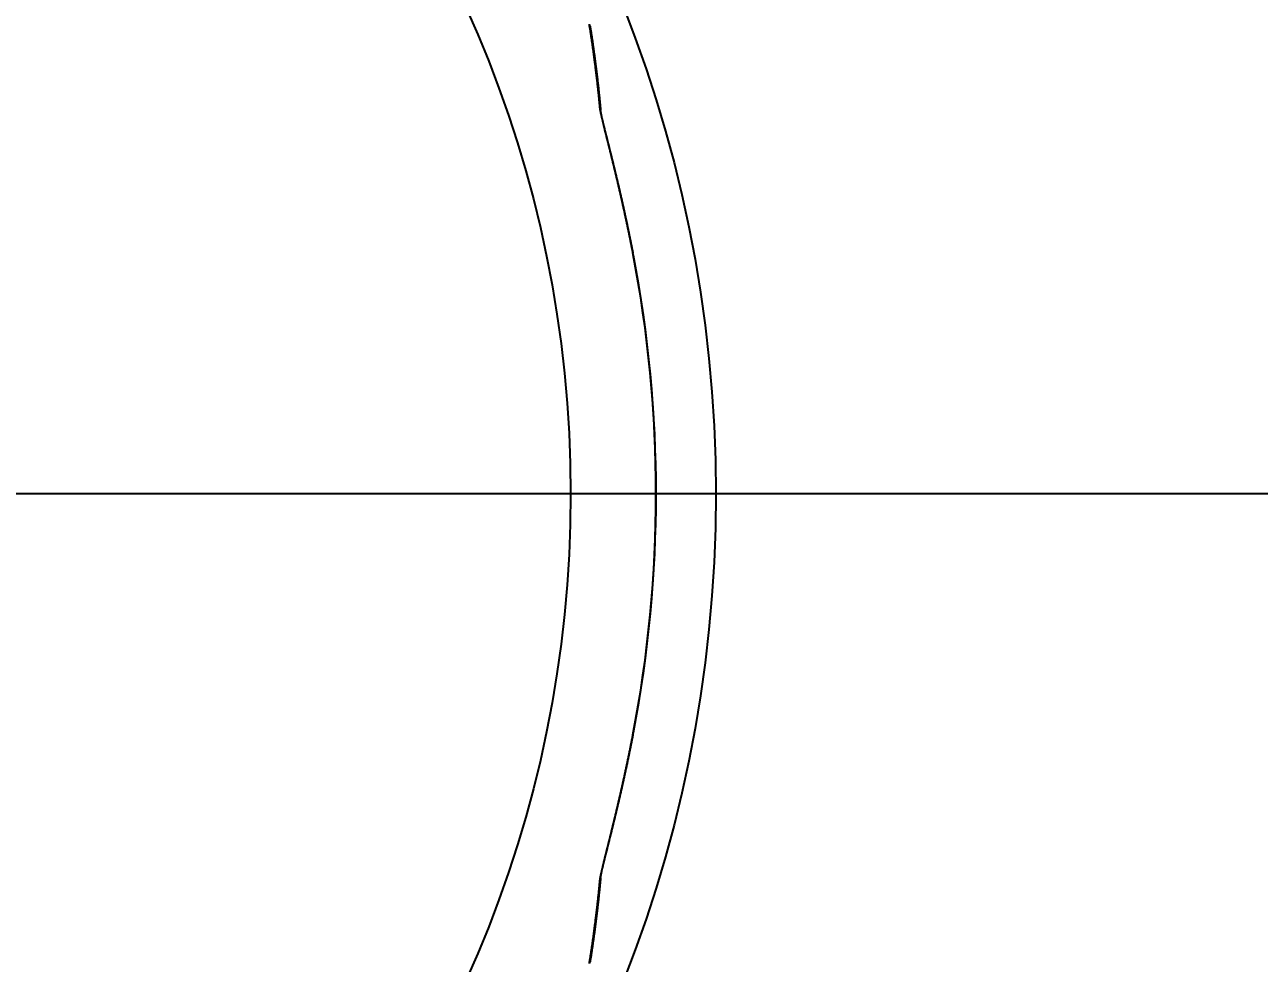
# Model space of a CAD drawing. Header units: millimetres. Extents: x 0 to 3800, y -67 to 2530.
# Drawn here: x 2356.64 to 2399.66, y 1568.65 to 1601.36 of the extents above; entities that cross this region are included whole.
import ezdxf
from ezdxf.lldxf.tags import DXFTag

# ---------------------------------------------------------------- set-up
doc = ezdxf.new("R2010")
doc.units = ezdxf.units.MM
for name, color, linetype in [('내부선 및 부속', 4, 'Continuous'), ('중심선', 1, 'DASHED'), ('치수선', 7, 'Continuous')]:
    doc.layers.add(name, color=color, linetype=linetype)
doc.styles.add('____', font='')
doc.styles.get('____').set_extended_font_data('굴림')
tags = doc.linetypes.add('DASHDOT', pattern=[70, 31, -13, 13, -13]).pattern_tags.tags
tags[10:11] = [DXFTag(74, 4), DXFTag(75, 0), DXFTag(340, '0'), DXFTag(46, 0.0), DXFTag(50, 0.0), DXFTag(44, 0.0), DXFTag(45, 0.0)]
tags[8:9] = [DXFTag(74, 4), DXFTag(75, 0), DXFTag(340, '0'), DXFTag(46, 0.0), DXFTag(50, 0.0), DXFTag(44, 0.0), DXFTag(45, 0.0)]
tags[6:7] = [DXFTag(74, 4), DXFTag(75, 0), DXFTag(340, '0'), DXFTag(46, 0.0), DXFTag(50, 0.0), DXFTag(44, 0.0), DXFTag(45, 0.0)]
tags[4:5] = [DXFTag(74, 4), DXFTag(75, 0), DXFTag(340, '0'), DXFTag(46, 0.0), DXFTag(50, 0.0), DXFTag(44, 0.0), DXFTag(45, 0.0)]
tags = doc.linetypes.add('DASHED', pattern=[25.72, 12.86, -12.86]).pattern_tags.tags
tags[6:7] = [DXFTag(74, 4), DXFTag(75, 0), DXFTag(340, '0'), DXFTag(46, 0.0), DXFTag(50, 0.0), DXFTag(44, 0.0), DXFTag(45, 0.0)]
tags[4:5] = [DXFTag(74, 4), DXFTag(75, 0), DXFTag(340, '0'), DXFTag(46, 0.0), DXFTag(50, 0.0), DXFTag(44, 0.0), DXFTag(45, 0.0)]
doc.dimstyles.new('MSADIM', dxfattribs={"dimtxt": 33, "dimasz": 17, "dimexe": 10, "dimexo": 7.5, "dimgap": 10, "dimtad": 0, "dimtih": 1, "dimtoh": 1, "dimdec": 0, "dimzin": 1, "dimdsep": 46, "dimtxsty": '____', "dimcen": 11.25, "dimadec": 0, "dimazin": 0, "dimtfac": 1, "dimtdec": 0, "dimtix": 1, "dimtmove": 0, "dimatfit": 3, "dimfxl": 1, "dimtolj": 1, "dimtzin": 1, "dimarcsym": 0})

# ---------------------------------------------------------------- blocks, each defined once
blk = doc.blocks.new('*D35')
at = {"layer": '치수선', "color": 0, "linetype": 'Continuous', "lineweight": -2, "transparency": 16777216}
for p, q in [((2924.524, 1577.512), (2924.524, 1252.002)), ((2244.524, 1269.502), (2244.524, 1272.002)), ((2261.524, 1262.002), (2547.243, 1262.002)), ((2907.524, 1262.002), (2621.804, 1262.002))]:
    blk.add_line(p, q, dxfattribs=at)
at = {"layer": '치수선', "color": 0, "linetype": 'Continuous', "transparency": 16777216}
for points in [[(2261.524, 1264.835), (2261.524, 1259.168), (2244.524, 1262.002)], [(2907.524, 1264.835), (2907.524, 1259.168), (2924.524, 1262.002)]]:
    blk.add_solid(points, dxfattribs=at)
at = {"layer": '치수선', "color": 0, "linetype": 'Continuous', "transparency": 16777216, "insert": (2584.524, 1262.002), "char_height": 25, "attachment_point": 5, "style": '____'}
blk.add_mtext('\\A1;680', dxfattribs=at)
blk = doc.blocks.new('*D28')
at = {"layer": '치수선', "color": 0, "linetype": 'Continuous', "lineweight": -2, "transparency": 16777216}
for p, q in [((2279.524, 1624.006), (2279.524, 1847.442)), ((2924.524, 1592.512), (2924.524, 1847.442)), ((2296.524, 1837.442), (2564.727, 1837.442)), ((2907.524, 1837.442), (2639.32, 1837.442))]:
    blk.add_line(p, q, dxfattribs=at)
at = {"layer": '치수선', "color": 0, "linetype": 'Continuous', "transparency": 16777216}
for points in [[(2296.524, 1840.275), (2296.524, 1834.609), (2279.524, 1837.442)], [(2907.524, 1840.275), (2907.524, 1834.609), (2924.524, 1837.442)]]:
    blk.add_solid(points, dxfattribs=at)
at = {"layer": '치수선', "color": 0, "linetype": 'Continuous', "transparency": 16777216, "insert": (2602.024, 1837.442), "char_height": 25, "attachment_point": 5, "style": '____'}
blk.add_mtext('\\A1;645', dxfattribs=at)

msp = doc.modelspace()

# ---------------------------------------------------------------- linework, layer by layer
at = {"layer": '내부선 및 부속', "linetype": 'Continuous'}
for p, q in [((2376.308, 1601.312), (2376.338, 1601.313)), ((2376.672, 1598.401), (2376.704, 1598.401)), ((2377.849, 1593.323), (2377.832, 1593.413)), ((2377.832, 1576.611), (2377.849, 1576.7)), ((2376.672, 1571.622), (2376.704, 1571.622)), ((2376.338, 1568.71), (2376.308, 1568.712))]:
    msp.add_line(p, q, dxfattribs=at)
at = {"layer": '내부선 및 부속', "linetype": 'Continuous', "flags": 128}
for points in [[(2376.303, 1601.382), (2376.308, 1601.351), (2376.313, 1601.321), (2376.318, 1601.29), (2376.323, 1601.259), (2376.328, 1601.229), (2376.333, 1601.198), (2376.337, 1601.168), (2376.342, 1601.137), (2376.347, 1601.106), (2376.352, 1601.076), (2376.356, 1601.045), (2376.361, 1601.015), (2376.366, 1600.984), (2376.37, 1600.953), (2376.375, 1600.923), (2376.38, 1600.892), (2376.384, 1600.862), (2376.389, 1600.831), (2376.393, 1600.8), (2376.398, 1600.77), (2376.402, 1600.739), (2376.407, 1600.709), (2376.411, 1600.678), (2376.416, 1600.648), (2376.42, 1600.617), (2376.424, 1600.586), (2376.429, 1600.556), (2376.433, 1600.525), (2376.437, 1600.495), (2376.442, 1600.464), (2376.446, 1600.434), (2376.45, 1600.403), (2376.454, 1600.373), (2376.458, 1600.342), (2376.463, 1600.312), (2376.467, 1600.281), (2376.471, 1600.251), (2376.475, 1600.22), (2376.479, 1600.19), (2376.483, 1600.159), (2376.487, 1600.129), (2376.491, 1600.098), (2376.495, 1600.068), (2376.499, 1600.037), (2376.503, 1600.007), (2376.507, 1599.976), (2376.511, 1599.946), (2376.515, 1599.916), (2376.519, 1599.885), (2376.522, 1599.855), (2376.526, 1599.824), (2376.53, 1599.794), (2376.534, 1599.763), (2376.538, 1599.733), (2376.541, 1599.703), (2376.545, 1599.672), (2376.549, 1599.642), (2376.552, 1599.611), (2376.556, 1599.581), (2376.56, 1599.55), (2376.563, 1599.52), (2376.567, 1599.49), (2376.57, 1599.459), (2376.574, 1599.429), (2376.577, 1599.399), (2376.581, 1599.368), (2376.584, 1599.338), (2376.588, 1599.307), (2376.591, 1599.277), (2376.595, 1599.247), (2376.598, 1599.216), (2376.601, 1599.186), (2376.605, 1599.156), (2376.608, 1599.125), (2376.611, 1599.095), (2376.615, 1599.065), (2376.618, 1599.034), (2376.621, 1599.004), (2376.624, 1598.974), (2376.627, 1598.944), (2376.631, 1598.913), (2376.634, 1598.883), (2376.637, 1598.853), (2376.64, 1598.822), (2376.643, 1598.792), (2376.646, 1598.762), (2376.649, 1598.732), (2376.652, 1598.701), (2376.655, 1598.671), (2376.658, 1598.641), (2376.661, 1598.611), (2376.664, 1598.58), (2376.667, 1598.55), (2376.67, 1598.52), (2376.673, 1598.49)], [(2376.338, 1601.313), (2376.343, 1601.283), (2376.348, 1601.252), (2376.353, 1601.221), (2376.358, 1601.19), (2376.363, 1601.159), (2376.367, 1601.128), (2376.372, 1601.097), (2376.377, 1601.067), (2376.382, 1601.036), (2376.386, 1601.005), (2376.391, 1600.974), (2376.396, 1600.943), (2376.4, 1600.913), (2376.405, 1600.882), (2376.41, 1600.851), (2376.414, 1600.82), (2376.419, 1600.789), (2376.423, 1600.759), (2376.428, 1600.728), (2376.432, 1600.697), (2376.437, 1600.666), (2376.441, 1600.635), (2376.445, 1600.605), (2376.45, 1600.574), (2376.454, 1600.543), (2376.459, 1600.512), (2376.463, 1600.482), (2376.467, 1600.451), (2376.471, 1600.42), (2376.476, 1600.389), (2376.48, 1600.359), (2376.484, 1600.328), (2376.488, 1600.297), (2376.492, 1600.266), (2376.497, 1600.236), (2376.501, 1600.205), (2376.505, 1600.174), (2376.509, 1600.144), (2376.513, 1600.113), (2376.517, 1600.082), (2376.521, 1600.051), (2376.525, 1600.021), (2376.529, 1599.99), (2376.533, 1599.959), (2376.537, 1599.929), (2376.541, 1599.898), (2376.544, 1599.867), (2376.548, 1599.837), (2376.552, 1599.806), (2376.556, 1599.775), (2376.56, 1599.745), (2376.564, 1599.714), (2376.567, 1599.683), (2376.571, 1599.653), (2376.575, 1599.622), (2376.578, 1599.592), (2376.582, 1599.561), (2376.586, 1599.53), (2376.589, 1599.5), (2376.593, 1599.469), (2376.596, 1599.439), (2376.6, 1599.408), (2376.603, 1599.377), (2376.607, 1599.347), (2376.61, 1599.316), (2376.614, 1599.286), (2376.617, 1599.255), (2376.621, 1599.224), (2376.624, 1599.194), (2376.627, 1599.163), (2376.631, 1599.133), (2376.634, 1599.102), (2376.637, 1599.072), (2376.641, 1599.041), (2376.644, 1599.011), (2376.647, 1598.98), (2376.65, 1598.95), (2376.653, 1598.919), (2376.657, 1598.889), (2376.66, 1598.858), (2376.663, 1598.828), (2376.666, 1598.797), (2376.669, 1598.767), (2376.672, 1598.736), (2376.675, 1598.706), (2376.678, 1598.675), (2376.681, 1598.645), (2376.684, 1598.614), (2376.687, 1598.584), (2376.69, 1598.553), (2376.693, 1598.523), (2376.696, 1598.492), (2376.699, 1598.462), (2376.701, 1598.432), (2376.704, 1598.401)], [(2376.673, 1598.49), (2376.673, 1598.488), (2376.673, 1598.487), (2376.673, 1598.485), (2376.673, 1598.484), (2376.673, 1598.482), (2376.674, 1598.48), (2376.674, 1598.479), (2376.674, 1598.477), (2376.674, 1598.476), (2376.674, 1598.474), (2376.674, 1598.473), (2376.675, 1598.471), (2376.675, 1598.469), (2376.675, 1598.468), (2376.675, 1598.466), (2376.675, 1598.465), (2376.676, 1598.463), (2376.676, 1598.462), (2376.676, 1598.46), (2376.676, 1598.458), (2376.677, 1598.457), (2376.677, 1598.455), (2376.677, 1598.454), (2376.677, 1598.452), (2376.677, 1598.451), (2376.678, 1598.449), (2376.678, 1598.448), (2376.678, 1598.446), (2376.678, 1598.444), (2376.679, 1598.443), (2376.679, 1598.441), (2376.679, 1598.44), (2376.679, 1598.438), (2376.68, 1598.437), (2376.68, 1598.435), (2376.68, 1598.434), (2376.68, 1598.432), (2376.681, 1598.43), (2376.681, 1598.429), (2376.681, 1598.427), (2376.681, 1598.426), (2376.682, 1598.424), (2376.682, 1598.423), (2376.682, 1598.421), (2376.682, 1598.42), (2376.683, 1598.418), (2376.683, 1598.416), (2376.683, 1598.415), (2376.683, 1598.413), (2376.684, 1598.412), (2376.684, 1598.41), (2376.684, 1598.409), (2376.685, 1598.407), (2376.685, 1598.406), (2376.685, 1598.404), (2376.685, 1598.402), (2376.686, 1598.401), (2376.686, 1598.399), (2376.686, 1598.398), (2376.686, 1598.396), (2376.687, 1598.395), (2376.687, 1598.393), (2376.687, 1598.392), (2376.688, 1598.39), (2376.688, 1598.388), (2376.688, 1598.387), (2376.688, 1598.385), (2376.689, 1598.384), (2376.689, 1598.382), (2376.689, 1598.381), (2376.69, 1598.379), (2376.69, 1598.378), (2376.69, 1598.376), (2376.69, 1598.375), (2376.691, 1598.373), (2376.691, 1598.371), (2376.691, 1598.37), (2376.692, 1598.368), (2376.692, 1598.367), (2376.692, 1598.365), (2376.693, 1598.364), (2376.693, 1598.362), (2376.693, 1598.361), (2376.693, 1598.359), (2376.694, 1598.358), (2376.694, 1598.356), (2376.694, 1598.354), (2376.695, 1598.353), (2376.695, 1598.351), (2376.695, 1598.35), (2376.696, 1598.348), (2376.696, 1598.347), (2376.696, 1598.345), (2376.697, 1598.344), (2376.697, 1598.342), (2376.697, 1598.341), (2376.697, 1598.339), (2376.698, 1598.337), (2376.698, 1598.336), (2376.698, 1598.334), (2376.698, 1598.334), (2376.699, 1598.333), (2376.699, 1598.331), (2376.699, 1598.33), (2376.7, 1598.328), (2376.7, 1598.327), (2376.7, 1598.325), (2376.701, 1598.324), (2376.701, 1598.322), (2376.701, 1598.32), (2376.702, 1598.319), (2376.702, 1598.317), (2376.702, 1598.316), (2376.703, 1598.314), (2376.703, 1598.313), (2376.703, 1598.311), (2376.704, 1598.31), (2376.704, 1598.308), (2376.704, 1598.307), (2376.705, 1598.305), (2376.705, 1598.303), (2376.705, 1598.302), (2376.706, 1598.3), (2376.706, 1598.299), (2376.706, 1598.297), (2376.707, 1598.296), (2376.707, 1598.294), (2376.707, 1598.293), (2376.707, 1598.291), (2376.708, 1598.29), (2376.708, 1598.288), (2376.708, 1598.286), (2376.709, 1598.285), (2376.709, 1598.283), (2376.71, 1598.282), (2376.71, 1598.28), (2376.71, 1598.279), (2376.711, 1598.277), (2376.711, 1598.276), (2376.711, 1598.274), (2376.712, 1598.273), (2376.712, 1598.271), (2376.712, 1598.27), (2376.713, 1598.268), (2376.713, 1598.266), (2376.713, 1598.265), (2376.714, 1598.263), (2376.714, 1598.262), (2376.714, 1598.26), (2376.715, 1598.259), (2376.715, 1598.257), (2376.715, 1598.256), (2376.716, 1598.254), (2376.716, 1598.253), (2376.716, 1598.251), (2376.717, 1598.25), (2376.717, 1598.248), (2376.717, 1598.246), (2376.718, 1598.245), (2376.718, 1598.243), (2376.718, 1598.243)], [(2376.749, 1598.155), (2376.749, 1598.156), (2376.748, 1598.158), (2376.748, 1598.159), (2376.748, 1598.161), (2376.747, 1598.162), (2376.747, 1598.164), (2376.747, 1598.165), (2376.746, 1598.167), (2376.746, 1598.169), (2376.746, 1598.17), (2376.745, 1598.172), (2376.745, 1598.173), (2376.745, 1598.175), (2376.744, 1598.176), (2376.744, 1598.178), (2376.744, 1598.179), (2376.743, 1598.181), (2376.743, 1598.182), (2376.743, 1598.184), (2376.742, 1598.185), (2376.742, 1598.187), (2376.742, 1598.189), (2376.741, 1598.19), (2376.741, 1598.192), (2376.741, 1598.193), (2376.74, 1598.195), (2376.74, 1598.196), (2376.74, 1598.198), (2376.739, 1598.199), (2376.739, 1598.201), (2376.739, 1598.202), (2376.739, 1598.204), (2376.738, 1598.206), (2376.738, 1598.207), (2376.738, 1598.209), (2376.737, 1598.21), (2376.737, 1598.212), (2376.737, 1598.213), (2376.736, 1598.215), (2376.736, 1598.216), (2376.736, 1598.218), (2376.735, 1598.219), (2376.735, 1598.221), (2376.735, 1598.222), (2376.734, 1598.224), (2376.734, 1598.226), (2376.734, 1598.227), (2376.733, 1598.229), (2376.733, 1598.23), (2376.733, 1598.232), (2376.732, 1598.233), (2376.732, 1598.235), (2376.732, 1598.236), (2376.731, 1598.238), (2376.731, 1598.239), (2376.731, 1598.241), (2376.73, 1598.243), (2376.73, 1598.244), (2376.73, 1598.246), (2376.73, 1598.247), (2376.729, 1598.249), (2376.729, 1598.25), (2376.729, 1598.252), (2376.728, 1598.253), (2376.728, 1598.255), (2376.728, 1598.256), (2376.727, 1598.258), (2376.727, 1598.26), (2376.727, 1598.261), (2376.726, 1598.263), (2376.726, 1598.264), (2376.726, 1598.266), (2376.725, 1598.267), (2376.725, 1598.269), (2376.725, 1598.27), (2376.724, 1598.272), (2376.724, 1598.273), (2376.724, 1598.275), (2376.724, 1598.277), (2376.723, 1598.278), (2376.723, 1598.28), (2376.723, 1598.281), (2376.722, 1598.283), (2376.722, 1598.284), (2376.722, 1598.286), (2376.721, 1598.287), (2376.721, 1598.289), (2376.721, 1598.291), (2376.721, 1598.292), (2376.72, 1598.294), (2376.72, 1598.295), (2376.72, 1598.297), (2376.719, 1598.298), (2376.719, 1598.3), (2376.719, 1598.301), (2376.718, 1598.303), (2376.718, 1598.304), (2376.718, 1598.306), (2376.718, 1598.308), (2376.717, 1598.309), (2376.717, 1598.309), (2376.717, 1598.311), (2376.717, 1598.312), (2376.716, 1598.314), (2376.716, 1598.315), (2376.716, 1598.317), (2376.716, 1598.318), (2376.715, 1598.32), (2376.715, 1598.322), (2376.715, 1598.323), (2376.715, 1598.325), (2376.714, 1598.326), (2376.714, 1598.328), (2376.714, 1598.329), (2376.714, 1598.331), (2376.713, 1598.332), (2376.713, 1598.334), (2376.713, 1598.336), (2376.713, 1598.337), (2376.712, 1598.339), (2376.712, 1598.34), (2376.712, 1598.342), (2376.712, 1598.343), (2376.711, 1598.345), (2376.711, 1598.346), (2376.711, 1598.348), (2376.711, 1598.35), (2376.71, 1598.351), (2376.71, 1598.353), (2376.71, 1598.354), (2376.71, 1598.356), (2376.709, 1598.357), (2376.709, 1598.359), (2376.709, 1598.36), (2376.709, 1598.362), (2376.709, 1598.364), (2376.708, 1598.365), (2376.708, 1598.367), (2376.708, 1598.368), (2376.708, 1598.37), (2376.708, 1598.371), (2376.707, 1598.373), (2376.707, 1598.375), (2376.707, 1598.376), (2376.707, 1598.378), (2376.707, 1598.379), (2376.706, 1598.381), (2376.706, 1598.382), (2376.706, 1598.384), (2376.706, 1598.385), (2376.706, 1598.387), (2376.705, 1598.389), (2376.705, 1598.39), (2376.705, 1598.392), (2376.705, 1598.393), (2376.705, 1598.395), (2376.705, 1598.396), (2376.705, 1598.398), (2376.704, 1598.4), (2376.704, 1598.401), (2376.704, 1598.401)], [(2376.718, 1598.243), (2376.723, 1598.222), (2376.728, 1598.2), (2376.733, 1598.178), (2376.737, 1598.157), (2376.742, 1598.135), (2376.747, 1598.113), (2376.752, 1598.092), (2376.758, 1598.07), (2376.763, 1598.048), (2376.768, 1598.027), (2376.773, 1598.005), (2376.778, 1597.983), (2376.783, 1597.962), (2376.789, 1597.94), (2376.794, 1597.919), (2376.799, 1597.897), (2376.804, 1597.875), (2376.81, 1597.854), (2376.815, 1597.832), (2376.82, 1597.811), (2376.826, 1597.789), (2376.831, 1597.768), (2376.837, 1597.746), (2376.842, 1597.724), (2376.847, 1597.703), (2376.853, 1597.681), (2376.858, 1597.66), (2376.864, 1597.638), (2376.869, 1597.617), (2376.875, 1597.595), (2376.88, 1597.573), (2376.886, 1597.552), (2376.891, 1597.53), (2376.896, 1597.509), (2376.902, 1597.487), (2376.907, 1597.466), (2376.913, 1597.444), (2376.918, 1597.423), (2376.924, 1597.401), (2376.929, 1597.379), (2376.935, 1597.358), (2376.94, 1597.336), (2376.945, 1597.315), (2376.951, 1597.293), (2376.956, 1597.272), (2376.962, 1597.25), (2376.967, 1597.229), (2376.973, 1597.207), (2376.978, 1597.185), (2376.983, 1597.164), (2376.989, 1597.142), (2376.994, 1597.121), (2377, 1597.099), (2377.005, 1597.078), (2377.01, 1597.056), (2377.016, 1597.034), (2377.021, 1597.013), (2377.027, 1596.991), (2377.032, 1596.97), (2377.037, 1596.948), (2377.043, 1596.927), (2377.048, 1596.905), (2377.054, 1596.883), (2377.059, 1596.862), (2377.064, 1596.84), (2377.07, 1596.819), (2377.075, 1596.797), (2377.08, 1596.776), (2377.086, 1596.754), (2377.091, 1596.732), (2377.096, 1596.711), (2377.102, 1596.689), (2377.107, 1596.668), (2377.112, 1596.646), (2377.118, 1596.624), (2377.123, 1596.603), (2377.128, 1596.581), (2377.133, 1596.56), (2377.139, 1596.538), (2377.144, 1596.516), (2377.149, 1596.495), (2377.155, 1596.473), (2377.16, 1596.452), (2377.165, 1596.43), (2377.17, 1596.408), (2377.176, 1596.387), (2377.181, 1596.365), (2377.186, 1596.344), (2377.191, 1596.322), (2377.197, 1596.3), (2377.202, 1596.279), (2377.207, 1596.257), (2377.212, 1596.236), (2377.217, 1596.214), (2377.223, 1596.192), (2377.228, 1596.171), (2377.233, 1596.149), (2377.238, 1596.127), (2377.243, 1596.106), (2377.249, 1596.084), (2377.249, 1596.084), (2377.254, 1596.063), (2377.259, 1596.041), (2377.264, 1596.019), (2377.269, 1595.998), (2377.274, 1595.976), (2377.279, 1595.954), (2377.285, 1595.933), (2377.29, 1595.911), (2377.295, 1595.89), (2377.3, 1595.868), (2377.305, 1595.846), (2377.31, 1595.825), (2377.315, 1595.803), (2377.32, 1595.781), (2377.325, 1595.76), (2377.33, 1595.738), (2377.336, 1595.716), (2377.341, 1595.695), (2377.346, 1595.673), (2377.351, 1595.651), (2377.356, 1595.63), (2377.361, 1595.608), (2377.366, 1595.586), (2377.371, 1595.565), (2377.376, 1595.543), (2377.381, 1595.521), (2377.386, 1595.5), (2377.391, 1595.478), (2377.396, 1595.456), (2377.401, 1595.435), (2377.406, 1595.413), (2377.411, 1595.391), (2377.416, 1595.37), (2377.421, 1595.348), (2377.425, 1595.326), (2377.43, 1595.305), (2377.435, 1595.283), (2377.44, 1595.261), (2377.445, 1595.24), (2377.45, 1595.218), (2377.455, 1595.196), (2377.46, 1595.175), (2377.465, 1595.153), (2377.47, 1595.131), (2377.474, 1595.109), (2377.479, 1595.088), (2377.484, 1595.066), (2377.489, 1595.044), (2377.494, 1595.023), (2377.499, 1595.001), (2377.503, 1594.979), (2377.508, 1594.958), (2377.513, 1594.936), (2377.518, 1594.914), (2377.523, 1594.892), (2377.527, 1594.871), (2377.532, 1594.849), (2377.537, 1594.827), (2377.542, 1594.806), (2377.546, 1594.784), (2377.551, 1594.762), (2377.556, 1594.74), (2377.561, 1594.719), (2377.565, 1594.697), (2377.57, 1594.675), (2377.575, 1594.653), (2377.579, 1594.632), (2377.584, 1594.61), (2377.589, 1594.588), (2377.593, 1594.567), (2377.598, 1594.545), (2377.603, 1594.523), (2377.607, 1594.501), (2377.612, 1594.48), (2377.617, 1594.458), (2377.621, 1594.436), (2377.626, 1594.414), (2377.63, 1594.393), (2377.635, 1594.371), (2377.64, 1594.349), (2377.644, 1594.327), (2377.649, 1594.305), (2377.653, 1594.284), (2377.658, 1594.262), (2377.662, 1594.24), (2377.667, 1594.218), (2377.672, 1594.197), (2377.676, 1594.175), (2377.681, 1594.153), (2377.685, 1594.131), (2377.69, 1594.11), (2377.694, 1594.088), (2377.699, 1594.066), (2377.703, 1594.044), (2377.707, 1594.022), (2377.712, 1594.001), (2377.716, 1593.979), (2377.721, 1593.957), (2377.725, 1593.935), (2377.73, 1593.914), (2377.73, 1593.914), (2377.734, 1593.892), (2377.738, 1593.87), (2377.743, 1593.848), (2377.747, 1593.826), (2377.752, 1593.805), (2377.756, 1593.783), (2377.76, 1593.761), (2377.765, 1593.739), (2377.769, 1593.717), (2377.773, 1593.696), (2377.778, 1593.674), (2377.782, 1593.652), (2377.786, 1593.63), (2377.791, 1593.608), (2377.795, 1593.586), (2377.799, 1593.565), (2377.804, 1593.543), (2377.808, 1593.521), (2377.812, 1593.499), (2377.816, 1593.477), (2377.821, 1593.456), (2377.825, 1593.434), (2377.829, 1593.412), (2377.829, 1593.412)], [(2377.832, 1593.413), (2377.828, 1593.434), (2377.824, 1593.456), (2377.82, 1593.477), (2377.816, 1593.498), (2377.812, 1593.52), (2377.807, 1593.541), (2377.803, 1593.563), (2377.799, 1593.584), (2377.795, 1593.605), (2377.791, 1593.627), (2377.786, 1593.648), (2377.782, 1593.67), (2377.778, 1593.691), (2377.774, 1593.712), (2377.769, 1593.734), (2377.765, 1593.755), (2377.761, 1593.777), (2377.757, 1593.798), (2377.752, 1593.819), (2377.748, 1593.841), (2377.744, 1593.862), (2377.739, 1593.884), (2377.735, 1593.905), (2377.731, 1593.926), (2377.726, 1593.948), (2377.722, 1593.969), (2377.718, 1593.99), (2377.713, 1594.012), (2377.709, 1594.033), (2377.705, 1594.055), (2377.7, 1594.076), (2377.696, 1594.097), (2377.691, 1594.119), (2377.687, 1594.14), (2377.683, 1594.161), (2377.678, 1594.183), (2377.674, 1594.204), (2377.669, 1594.225), (2377.665, 1594.247), (2377.66, 1594.268), (2377.656, 1594.29), (2377.652, 1594.311), (2377.647, 1594.332), (2377.643, 1594.354), (2377.638, 1594.375), (2377.634, 1594.396), (2377.629, 1594.418), (2377.625, 1594.439), (2377.62, 1594.46), (2377.616, 1594.482), (2377.611, 1594.503), (2377.606, 1594.524), (2377.602, 1594.546), (2377.597, 1594.567), (2377.593, 1594.588), (2377.588, 1594.61), (2377.584, 1594.631), (2377.579, 1594.652), (2377.574, 1594.674), (2377.57, 1594.695), (2377.565, 1594.716), (2377.561, 1594.738), (2377.556, 1594.759), (2377.551, 1594.78), (2377.547, 1594.802), (2377.542, 1594.823), (2377.537, 1594.844), (2377.533, 1594.866), (2377.528, 1594.887), (2377.523, 1594.908), (2377.519, 1594.929), (2377.514, 1594.951), (2377.509, 1594.972), (2377.505, 1594.993), (2377.5, 1595.015), (2377.495, 1595.036), (2377.49, 1595.057), (2377.486, 1595.079), (2377.481, 1595.1), (2377.476, 1595.121), (2377.471, 1595.142), (2377.467, 1595.164), (2377.462, 1595.185), (2377.457, 1595.206), (2377.452, 1595.228), (2377.448, 1595.249), (2377.443, 1595.27), (2377.438, 1595.291), (2377.433, 1595.313), (2377.428, 1595.334), (2377.423, 1595.355), (2377.419, 1595.377), (2377.414, 1595.398), (2377.409, 1595.419), (2377.404, 1595.44), (2377.399, 1595.462), (2377.394, 1595.483), (2377.389, 1595.504), (2377.385, 1595.525), (2377.38, 1595.547), (2377.38, 1595.547), (2377.375, 1595.568), (2377.37, 1595.589), (2377.365, 1595.61), (2377.36, 1595.632), (2377.355, 1595.653), (2377.35, 1595.674), (2377.345, 1595.695), (2377.34, 1595.717), (2377.335, 1595.738), (2377.33, 1595.759), (2377.325, 1595.78), (2377.32, 1595.802), (2377.316, 1595.823), (2377.311, 1595.844), (2377.306, 1595.865), (2377.301, 1595.887), (2377.296, 1595.908), (2377.291, 1595.929), (2377.286, 1595.95), (2377.281, 1595.972), (2377.275, 1595.993), (2377.27, 1596.014), (2377.265, 1596.035), (2377.26, 1596.056), (2377.255, 1596.078), (2377.25, 1596.099), (2377.245, 1596.12), (2377.24, 1596.141), (2377.235, 1596.163), (2377.23, 1596.184), (2377.225, 1596.205), (2377.22, 1596.226), (2377.215, 1596.247), (2377.21, 1596.269), (2377.205, 1596.29), (2377.199, 1596.311), (2377.194, 1596.332), (2377.189, 1596.353), (2377.184, 1596.375), (2377.179, 1596.396), (2377.174, 1596.417), (2377.169, 1596.438), (2377.164, 1596.459), (2377.158, 1596.481), (2377.153, 1596.502), (2377.148, 1596.523), (2377.143, 1596.544), (2377.138, 1596.565), (2377.133, 1596.587), (2377.127, 1596.608), (2377.122, 1596.629), (2377.117, 1596.65), (2377.112, 1596.671), (2377.107, 1596.693), (2377.101, 1596.714), (2377.096, 1596.735), (2377.091, 1596.756), (2377.086, 1596.777), (2377.081, 1596.798), (2377.075, 1596.82), (2377.07, 1596.841), (2377.065, 1596.862), (2377.06, 1596.883), (2377.054, 1596.904), (2377.049, 1596.926), (2377.044, 1596.947), (2377.039, 1596.968), (2377.034, 1596.989), (2377.028, 1597.01), (2377.023, 1597.031), (2377.018, 1597.053), (2377.012, 1597.074), (2377.007, 1597.095), (2377.002, 1597.116), (2376.997, 1597.137), (2376.991, 1597.158), (2376.986, 1597.18), (2376.981, 1597.201), (2376.976, 1597.222), (2376.97, 1597.243), (2376.965, 1597.264), (2376.96, 1597.285), (2376.954, 1597.307), (2376.949, 1597.328), (2376.944, 1597.349), (2376.938, 1597.37), (2376.933, 1597.391), (2376.928, 1597.412), (2376.923, 1597.434), (2376.917, 1597.455), (2376.912, 1597.476), (2376.907, 1597.497), (2376.901, 1597.518), (2376.896, 1597.539), (2376.891, 1597.561), (2376.885, 1597.582), (2376.88, 1597.603), (2376.875, 1597.624), (2376.87, 1597.645), (2376.864, 1597.666), (2376.864, 1597.666), (2376.859, 1597.688), (2376.854, 1597.709), (2376.849, 1597.73), (2376.843, 1597.751), (2376.838, 1597.772), (2376.833, 1597.793), (2376.828, 1597.815), (2376.823, 1597.836), (2376.818, 1597.857), (2376.813, 1597.878), (2376.808, 1597.9), (2376.802, 1597.921), (2376.797, 1597.942), (2376.792, 1597.963), (2376.788, 1597.984), (2376.783, 1598.006), (2376.778, 1598.027), (2376.773, 1598.048), (2376.768, 1598.07), (2376.763, 1598.091), (2376.758, 1598.112), (2376.754, 1598.133), (2376.749, 1598.155), (2376.749, 1598.155)], [(2377.829, 1576.612), (2377.825, 1576.59), (2377.821, 1576.568), (2377.816, 1576.546), (2377.812, 1576.524), (2377.808, 1576.502), (2377.804, 1576.481), (2377.799, 1576.459), (2377.795, 1576.437), (2377.791, 1576.415), (2377.786, 1576.393), (2377.782, 1576.372), (2377.778, 1576.35), (2377.773, 1576.328), (2377.769, 1576.306), (2377.765, 1576.284), (2377.76, 1576.263), (2377.756, 1576.241), (2377.752, 1576.219), (2377.747, 1576.197), (2377.743, 1576.175), (2377.738, 1576.154), (2377.734, 1576.132), (2377.73, 1576.11), (2377.725, 1576.088), (2377.721, 1576.066), (2377.716, 1576.045), (2377.712, 1576.023), (2377.707, 1576.001), (2377.703, 1575.979), (2377.699, 1575.957), (2377.694, 1575.936), (2377.69, 1575.914), (2377.685, 1575.892), (2377.681, 1575.87), (2377.676, 1575.849), (2377.672, 1575.827), (2377.667, 1575.805), (2377.662, 1575.783), (2377.658, 1575.761), (2377.653, 1575.74), (2377.649, 1575.718), (2377.644, 1575.696), (2377.64, 1575.674), (2377.635, 1575.653), (2377.63, 1575.631), (2377.626, 1575.609), (2377.621, 1575.587), (2377.617, 1575.566), (2377.612, 1575.544), (2377.607, 1575.522), (2377.603, 1575.5), (2377.598, 1575.479), (2377.593, 1575.457), (2377.589, 1575.435), (2377.584, 1575.413), (2377.579, 1575.392), (2377.575, 1575.37), (2377.57, 1575.348), (2377.565, 1575.327), (2377.561, 1575.305), (2377.556, 1575.283), (2377.551, 1575.261), (2377.546, 1575.24), (2377.542, 1575.218), (2377.537, 1575.196), (2377.532, 1575.174), (2377.527, 1575.153), (2377.523, 1575.131), (2377.518, 1575.109), (2377.513, 1575.088), (2377.508, 1575.066), (2377.503, 1575.044), (2377.499, 1575.022), (2377.494, 1575.001), (2377.489, 1574.979), (2377.484, 1574.957), (2377.479, 1574.936), (2377.474, 1574.914), (2377.47, 1574.892), (2377.465, 1574.871), (2377.46, 1574.849), (2377.455, 1574.827), (2377.45, 1574.805), (2377.445, 1574.784), (2377.44, 1574.762), (2377.435, 1574.74), (2377.43, 1574.719), (2377.425, 1574.697), (2377.421, 1574.675), (2377.416, 1574.654), (2377.411, 1574.632), (2377.406, 1574.61), (2377.401, 1574.589), (2377.396, 1574.567), (2377.391, 1574.545), (2377.386, 1574.524), (2377.381, 1574.502), (2377.376, 1574.48), (2377.371, 1574.459), (2377.366, 1574.437), (2377.366, 1574.437), (2377.361, 1574.415), (2377.356, 1574.394), (2377.351, 1574.372), (2377.346, 1574.35), (2377.341, 1574.329), (2377.336, 1574.307), (2377.33, 1574.285), (2377.325, 1574.264), (2377.32, 1574.242), (2377.315, 1574.22), (2377.31, 1574.199), (2377.305, 1574.177), (2377.3, 1574.156), (2377.295, 1574.134), (2377.29, 1574.112), (2377.285, 1574.091), (2377.279, 1574.069), (2377.274, 1574.047), (2377.269, 1574.026), (2377.264, 1574.004), (2377.259, 1573.982), (2377.254, 1573.961), (2377.249, 1573.939), (2377.243, 1573.918), (2377.238, 1573.896), (2377.233, 1573.874), (2377.228, 1573.853), (2377.223, 1573.831), (2377.217, 1573.81), (2377.212, 1573.788), (2377.207, 1573.766), (2377.202, 1573.745), (2377.197, 1573.723), (2377.191, 1573.701), (2377.186, 1573.68), (2377.181, 1573.658), (2377.176, 1573.637), (2377.17, 1573.615), (2377.165, 1573.593), (2377.16, 1573.572), (2377.155, 1573.55), (2377.149, 1573.529), (2377.144, 1573.507), (2377.139, 1573.485), (2377.133, 1573.464), (2377.128, 1573.442), (2377.123, 1573.421), (2377.118, 1573.399), (2377.112, 1573.377), (2377.107, 1573.356), (2377.102, 1573.334), (2377.096, 1573.313), (2377.091, 1573.291), (2377.086, 1573.27), (2377.08, 1573.248), (2377.075, 1573.226), (2377.07, 1573.205), (2377.064, 1573.183), (2377.059, 1573.162), (2377.054, 1573.14), (2377.048, 1573.118), (2377.043, 1573.097), (2377.037, 1573.075), (2377.032, 1573.054), (2377.027, 1573.032), (2377.021, 1573.011), (2377.016, 1572.989), (2377.01, 1572.967), (2377.005, 1572.946), (2377, 1572.924), (2376.994, 1572.903), (2376.989, 1572.881), (2376.983, 1572.86), (2376.978, 1572.838), (2376.973, 1572.816), (2376.967, 1572.795), (2376.962, 1572.773), (2376.956, 1572.752), (2376.951, 1572.73), (2376.945, 1572.709), (2376.94, 1572.687), (2376.935, 1572.666), (2376.929, 1572.644), (2376.924, 1572.622), (2376.918, 1572.601), (2376.913, 1572.579), (2376.907, 1572.558), (2376.902, 1572.536), (2376.896, 1572.515), (2376.891, 1572.493), (2376.885, 1572.472), (2376.88, 1572.45), (2376.875, 1572.428), (2376.869, 1572.407), (2376.864, 1572.385), (2376.858, 1572.364), (2376.853, 1572.342), (2376.847, 1572.321), (2376.842, 1572.299), (2376.837, 1572.277), (2376.837, 1572.277), (2376.831, 1572.256), (2376.826, 1572.234), (2376.82, 1572.213), (2376.815, 1572.191), (2376.81, 1572.17), (2376.804, 1572.148), (2376.799, 1572.126), (2376.794, 1572.105), (2376.789, 1572.083), (2376.783, 1572.062), (2376.778, 1572.04), (2376.773, 1572.018), (2376.768, 1571.997), (2376.763, 1571.975), (2376.758, 1571.953), (2376.752, 1571.932), (2376.747, 1571.91), (2376.742, 1571.888), (2376.737, 1571.867), (2376.733, 1571.845), (2376.728, 1571.823), (2376.723, 1571.802), (2376.718, 1571.78), (2376.718, 1571.78)], [(2376.749, 1571.869), (2376.754, 1571.89), (2376.758, 1571.911), (2376.763, 1571.933), (2376.768, 1571.954), (2376.773, 1571.975), (2376.778, 1571.997), (2376.783, 1572.018), (2376.788, 1572.039), (2376.792, 1572.06), (2376.797, 1572.082), (2376.802, 1572.103), (2376.808, 1572.124), (2376.813, 1572.145), (2376.818, 1572.166), (2376.823, 1572.188), (2376.828, 1572.209), (2376.833, 1572.23), (2376.838, 1572.251), (2376.843, 1572.272), (2376.849, 1572.294), (2376.854, 1572.315), (2376.859, 1572.336), (2376.864, 1572.357), (2376.87, 1572.378), (2376.875, 1572.399), (2376.88, 1572.421), (2376.885, 1572.442), (2376.891, 1572.463), (2376.896, 1572.484), (2376.901, 1572.505), (2376.907, 1572.526), (2376.912, 1572.548), (2376.917, 1572.569), (2376.923, 1572.59), (2376.928, 1572.611), (2376.933, 1572.632), (2376.938, 1572.653), (2376.944, 1572.675), (2376.949, 1572.696), (2376.954, 1572.717), (2376.96, 1572.738), (2376.965, 1572.759), (2376.97, 1572.78), (2376.976, 1572.802), (2376.981, 1572.823), (2376.986, 1572.844), (2376.991, 1572.865), (2376.997, 1572.886), (2377.002, 1572.907), (2377.007, 1572.929), (2377.012, 1572.95), (2377.018, 1572.971), (2377.023, 1572.992), (2377.028, 1573.013), (2377.034, 1573.034), (2377.039, 1573.056), (2377.044, 1573.077), (2377.049, 1573.098), (2377.054, 1573.119), (2377.06, 1573.14), (2377.065, 1573.162), (2377.07, 1573.183), (2377.075, 1573.204), (2377.081, 1573.225), (2377.086, 1573.246), (2377.091, 1573.267), (2377.096, 1573.289), (2377.101, 1573.31), (2377.107, 1573.331), (2377.112, 1573.352), (2377.117, 1573.373), (2377.122, 1573.395), (2377.127, 1573.416), (2377.133, 1573.437), (2377.138, 1573.458), (2377.143, 1573.479), (2377.148, 1573.5), (2377.153, 1573.522), (2377.158, 1573.543), (2377.164, 1573.564), (2377.169, 1573.585), (2377.174, 1573.606), (2377.179, 1573.628), (2377.184, 1573.649), (2377.189, 1573.67), (2377.194, 1573.691), (2377.199, 1573.712), (2377.205, 1573.734), (2377.21, 1573.755), (2377.215, 1573.776), (2377.22, 1573.797), (2377.225, 1573.819), (2377.23, 1573.84), (2377.235, 1573.861), (2377.24, 1573.882), (2377.245, 1573.903), (2377.25, 1573.925), (2377.255, 1573.946), (2377.26, 1573.967), (2377.265, 1573.988), (2377.265, 1573.988), (2377.27, 1574.01), (2377.275, 1574.031), (2377.281, 1574.052), (2377.286, 1574.073), (2377.291, 1574.094), (2377.296, 1574.116), (2377.301, 1574.137), (2377.306, 1574.158), (2377.311, 1574.179), (2377.316, 1574.201), (2377.32, 1574.222), (2377.325, 1574.243), (2377.33, 1574.264), (2377.335, 1574.286), (2377.34, 1574.307), (2377.345, 1574.328), (2377.35, 1574.349), (2377.355, 1574.371), (2377.36, 1574.392), (2377.365, 1574.413), (2377.37, 1574.434), (2377.375, 1574.456), (2377.38, 1574.477), (2377.385, 1574.498), (2377.389, 1574.519), (2377.394, 1574.541), (2377.399, 1574.562), (2377.404, 1574.583), (2377.409, 1574.604), (2377.414, 1574.626), (2377.419, 1574.647), (2377.423, 1574.668), (2377.428, 1574.69), (2377.433, 1574.711), (2377.438, 1574.732), (2377.443, 1574.753), (2377.448, 1574.775), (2377.452, 1574.796), (2377.457, 1574.817), (2377.462, 1574.838), (2377.467, 1574.86), (2377.471, 1574.881), (2377.476, 1574.902), (2377.481, 1574.924), (2377.486, 1574.945), (2377.49, 1574.966), (2377.495, 1574.988), (2377.5, 1575.009), (2377.505, 1575.03), (2377.509, 1575.051), (2377.514, 1575.073), (2377.519, 1575.094), (2377.523, 1575.115), (2377.528, 1575.137), (2377.533, 1575.158), (2377.537, 1575.179), (2377.542, 1575.201), (2377.547, 1575.222), (2377.551, 1575.243), (2377.556, 1575.265), (2377.561, 1575.286), (2377.565, 1575.307), (2377.57, 1575.328), (2377.574, 1575.35), (2377.579, 1575.371), (2377.584, 1575.392), (2377.588, 1575.414), (2377.593, 1575.435), (2377.597, 1575.456), (2377.602, 1575.478), (2377.606, 1575.499), (2377.611, 1575.52), (2377.616, 1575.542), (2377.62, 1575.563), (2377.625, 1575.584), (2377.629, 1575.606), (2377.634, 1575.627), (2377.638, 1575.649), (2377.643, 1575.67), (2377.647, 1575.691), (2377.652, 1575.713), (2377.656, 1575.734), (2377.66, 1575.755), (2377.665, 1575.777), (2377.669, 1575.798), (2377.674, 1575.819), (2377.678, 1575.841), (2377.683, 1575.862), (2377.687, 1575.883), (2377.691, 1575.905), (2377.696, 1575.926), (2377.7, 1575.948), (2377.705, 1575.969), (2377.709, 1575.99), (2377.713, 1576.012), (2377.718, 1576.033), (2377.722, 1576.054), (2377.726, 1576.076), (2377.731, 1576.097), (2377.735, 1576.119), (2377.735, 1576.119), (2377.739, 1576.14), (2377.744, 1576.161), (2377.748, 1576.183), (2377.752, 1576.204), (2377.757, 1576.226), (2377.761, 1576.247), (2377.765, 1576.268), (2377.769, 1576.29), (2377.774, 1576.311), (2377.778, 1576.332), (2377.782, 1576.354), (2377.786, 1576.375), (2377.791, 1576.397), (2377.795, 1576.418), (2377.799, 1576.439), (2377.803, 1576.461), (2377.807, 1576.482), (2377.812, 1576.504), (2377.816, 1576.525), (2377.82, 1576.547), (2377.824, 1576.568), (2377.828, 1576.589), (2377.832, 1576.611), (2377.832, 1576.611)], [(2376.704, 1571.622), (2376.704, 1571.624), (2376.705, 1571.625), (2376.705, 1571.627), (2376.705, 1571.629), (2376.705, 1571.63), (2376.705, 1571.632), (2376.705, 1571.633), (2376.706, 1571.635), (2376.706, 1571.636), (2376.706, 1571.638), (2376.706, 1571.64), (2376.706, 1571.641), (2376.706, 1571.643), (2376.707, 1571.644), (2376.707, 1571.646), (2376.707, 1571.647), (2376.707, 1571.649), (2376.707, 1571.651), (2376.708, 1571.652), (2376.708, 1571.654), (2376.708, 1571.655), (2376.708, 1571.657), (2376.709, 1571.658), (2376.709, 1571.66), (2376.709, 1571.661), (2376.709, 1571.663), (2376.709, 1571.665), (2376.71, 1571.666), (2376.71, 1571.668), (2376.71, 1571.669), (2376.71, 1571.671), (2376.711, 1571.672), (2376.711, 1571.674), (2376.711, 1571.675), (2376.711, 1571.677), (2376.712, 1571.679), (2376.712, 1571.68), (2376.712, 1571.682), (2376.712, 1571.683), (2376.713, 1571.685), (2376.713, 1571.686), (2376.713, 1571.688), (2376.713, 1571.689), (2376.714, 1571.691), (2376.714, 1571.693), (2376.714, 1571.694), (2376.714, 1571.696), (2376.715, 1571.697), (2376.715, 1571.699), (2376.715, 1571.7), (2376.715, 1571.702), (2376.716, 1571.703), (2376.716, 1571.705), (2376.716, 1571.707), (2376.717, 1571.708), (2376.717, 1571.71), (2376.717, 1571.711), (2376.717, 1571.713), (2376.718, 1571.714), (2376.718, 1571.716), (2376.718, 1571.717), (2376.718, 1571.719), (2376.719, 1571.721), (2376.719, 1571.722), (2376.719, 1571.724), (2376.72, 1571.725), (2376.72, 1571.727), (2376.72, 1571.728), (2376.72, 1571.73), (2376.721, 1571.731), (2376.721, 1571.733), (2376.721, 1571.735), (2376.722, 1571.736), (2376.722, 1571.738), (2376.722, 1571.739), (2376.722, 1571.741), (2376.723, 1571.742), (2376.723, 1571.744), (2376.723, 1571.745), (2376.724, 1571.747), (2376.724, 1571.748), (2376.724, 1571.75), (2376.724, 1571.752), (2376.725, 1571.753), (2376.725, 1571.755), (2376.725, 1571.756), (2376.726, 1571.758), (2376.726, 1571.759), (2376.726, 1571.761), (2376.727, 1571.762), (2376.727, 1571.764), (2376.727, 1571.765), (2376.728, 1571.767), (2376.728, 1571.769), (2376.728, 1571.77), (2376.728, 1571.772), (2376.729, 1571.773), (2376.729, 1571.775), (2376.729, 1571.776), (2376.73, 1571.778), (2376.73, 1571.778), (2376.73, 1571.779), (2376.73, 1571.781), (2376.731, 1571.782), (2376.731, 1571.784), (2376.731, 1571.786), (2376.732, 1571.787), (2376.732, 1571.789), (2376.732, 1571.79), (2376.733, 1571.792), (2376.733, 1571.793), (2376.733, 1571.795), (2376.734, 1571.796), (2376.734, 1571.798), (2376.734, 1571.799), (2376.734, 1571.801), (2376.735, 1571.803), (2376.735, 1571.804), (2376.735, 1571.806), (2376.736, 1571.807), (2376.736, 1571.809), (2376.736, 1571.81), (2376.737, 1571.812), (2376.737, 1571.813), (2376.737, 1571.815), (2376.738, 1571.816), (2376.738, 1571.818), (2376.738, 1571.82), (2376.739, 1571.821), (2376.739, 1571.823), (2376.739, 1571.824), (2376.74, 1571.826), (2376.74, 1571.827), (2376.74, 1571.829), (2376.741, 1571.83), (2376.741, 1571.832), (2376.741, 1571.833), (2376.742, 1571.835), (2376.742, 1571.836), (2376.742, 1571.838), (2376.743, 1571.84), (2376.743, 1571.841), (2376.743, 1571.843), (2376.744, 1571.844), (2376.744, 1571.846), (2376.744, 1571.847), (2376.745, 1571.849), (2376.745, 1571.85), (2376.745, 1571.852), (2376.746, 1571.853), (2376.746, 1571.855), (2376.746, 1571.857), (2376.747, 1571.858), (2376.747, 1571.86), (2376.747, 1571.861), (2376.748, 1571.863), (2376.748, 1571.864), (2376.748, 1571.866), (2376.749, 1571.867), (2376.749, 1571.869), (2376.749, 1571.869)], [(2376.673, 1571.534), (2376.67, 1571.503), (2376.667, 1571.473), (2376.664, 1571.443), (2376.661, 1571.413), (2376.658, 1571.383), (2376.655, 1571.352), (2376.652, 1571.322), (2376.649, 1571.292), (2376.646, 1571.262), (2376.643, 1571.231), (2376.64, 1571.201), (2376.637, 1571.171), (2376.634, 1571.14), (2376.631, 1571.11), (2376.627, 1571.08), (2376.624, 1571.05), (2376.621, 1571.019), (2376.618, 1570.989), (2376.615, 1570.959), (2376.611, 1570.928), (2376.608, 1570.898), (2376.605, 1570.868), (2376.601, 1570.837), (2376.598, 1570.807), (2376.595, 1570.777), (2376.591, 1570.746), (2376.588, 1570.716), (2376.584, 1570.686), (2376.581, 1570.655), (2376.577, 1570.625), (2376.574, 1570.595), (2376.57, 1570.564), (2376.567, 1570.534), (2376.563, 1570.503), (2376.56, 1570.473), (2376.556, 1570.443), (2376.552, 1570.412), (2376.549, 1570.382), (2376.545, 1570.351), (2376.541, 1570.321), (2376.538, 1570.291), (2376.534, 1570.26), (2376.53, 1570.23), (2376.526, 1570.199), (2376.522, 1570.169), (2376.519, 1570.138), (2376.515, 1570.108), (2376.511, 1570.077), (2376.507, 1570.047), (2376.503, 1570.017), (2376.499, 1569.986), (2376.495, 1569.956), (2376.491, 1569.925), (2376.487, 1569.895), (2376.483, 1569.864), (2376.479, 1569.834), (2376.475, 1569.803), (2376.471, 1569.773), (2376.467, 1569.742), (2376.463, 1569.712), (2376.458, 1569.681), (2376.454, 1569.651), (2376.45, 1569.62), (2376.446, 1569.59), (2376.442, 1569.559), (2376.437, 1569.529), (2376.433, 1569.498), (2376.429, 1569.468), (2376.424, 1569.437), (2376.42, 1569.406), (2376.416, 1569.376), (2376.411, 1569.345), (2376.407, 1569.315), (2376.402, 1569.284), (2376.398, 1569.254), (2376.393, 1569.223), (2376.389, 1569.192), (2376.384, 1569.162), (2376.38, 1569.131), (2376.375, 1569.101), (2376.37, 1569.07), (2376.366, 1569.04), (2376.361, 1569.009), (2376.356, 1568.978), (2376.352, 1568.948), (2376.347, 1568.917), (2376.342, 1568.887), (2376.337, 1568.856), (2376.333, 1568.825), (2376.328, 1568.795), (2376.323, 1568.764), (2376.318, 1568.733), (2376.313, 1568.703), (2376.308, 1568.672), (2376.303, 1568.642)], [(2376.704, 1571.622), (2376.701, 1571.592), (2376.699, 1571.561), (2376.696, 1571.531), (2376.693, 1571.501), (2376.69, 1571.47), (2376.687, 1571.44), (2376.684, 1571.409), (2376.681, 1571.379), (2376.678, 1571.348), (2376.675, 1571.318), (2376.672, 1571.287), (2376.669, 1571.257), (2376.666, 1571.226), (2376.663, 1571.196), (2376.66, 1571.165), (2376.657, 1571.135), (2376.653, 1571.104), (2376.65, 1571.074), (2376.647, 1571.043), (2376.644, 1571.013), (2376.641, 1570.982), (2376.637, 1570.952), (2376.634, 1570.921), (2376.631, 1570.891), (2376.627, 1570.86), (2376.624, 1570.83), (2376.621, 1570.799), (2376.617, 1570.768), (2376.614, 1570.738), (2376.61, 1570.707), (2376.607, 1570.677), (2376.603, 1570.646), (2376.6, 1570.616), (2376.596, 1570.585), (2376.593, 1570.554), (2376.589, 1570.524), (2376.586, 1570.493), (2376.582, 1570.463), (2376.578, 1570.432), (2376.575, 1570.401), (2376.571, 1570.371), (2376.567, 1570.34), (2376.564, 1570.309), (2376.56, 1570.279), (2376.556, 1570.248), (2376.552, 1570.217), (2376.548, 1570.187), (2376.544, 1570.156), (2376.541, 1570.125), (2376.537, 1570.095), (2376.533, 1570.064), (2376.529, 1570.033), (2376.525, 1570.003), (2376.521, 1569.972), (2376.517, 1569.941), (2376.513, 1569.911), (2376.509, 1569.88), (2376.505, 1569.849), (2376.501, 1569.818), (2376.497, 1569.788), (2376.492, 1569.757), (2376.488, 1569.726), (2376.484, 1569.696), (2376.48, 1569.665), (2376.476, 1569.634), (2376.471, 1569.603), (2376.467, 1569.573), (2376.463, 1569.542), (2376.459, 1569.511), (2376.454, 1569.48), (2376.45, 1569.45), (2376.445, 1569.419), (2376.441, 1569.388), (2376.437, 1569.357), (2376.432, 1569.326), (2376.428, 1569.296), (2376.423, 1569.265), (2376.419, 1569.234), (2376.414, 1569.203), (2376.41, 1569.173), (2376.405, 1569.142), (2376.4, 1569.111), (2376.396, 1569.08), (2376.391, 1569.049), (2376.386, 1569.018), (2376.382, 1568.988), (2376.377, 1568.957), (2376.372, 1568.926), (2376.367, 1568.895), (2376.363, 1568.864), (2376.358, 1568.833), (2376.353, 1568.803), (2376.348, 1568.772), (2376.343, 1568.741), (2376.338, 1568.71)], [(2376.718, 1571.78), (2376.718, 1571.779), (2376.717, 1571.777), (2376.717, 1571.775), (2376.717, 1571.774), (2376.716, 1571.772), (2376.716, 1571.771), (2376.716, 1571.769), (2376.715, 1571.768), (2376.715, 1571.766), (2376.715, 1571.765), (2376.714, 1571.763), (2376.714, 1571.762), (2376.714, 1571.76), (2376.713, 1571.759), (2376.713, 1571.757), (2376.713, 1571.755), (2376.712, 1571.754), (2376.712, 1571.752), (2376.712, 1571.751), (2376.711, 1571.749), (2376.711, 1571.748), (2376.711, 1571.746), (2376.71, 1571.745), (2376.71, 1571.743), (2376.71, 1571.742), (2376.709, 1571.74), (2376.709, 1571.738), (2376.709, 1571.737), (2376.708, 1571.735), (2376.708, 1571.734), (2376.708, 1571.732), (2376.707, 1571.731), (2376.707, 1571.729), (2376.707, 1571.728), (2376.706, 1571.726), (2376.706, 1571.725), (2376.706, 1571.723), (2376.705, 1571.722), (2376.705, 1571.72), (2376.705, 1571.718), (2376.704, 1571.717), (2376.704, 1571.715), (2376.704, 1571.714), (2376.703, 1571.712), (2376.703, 1571.711), (2376.703, 1571.709), (2376.702, 1571.708), (2376.702, 1571.706), (2376.702, 1571.705), (2376.701, 1571.703), (2376.701, 1571.701), (2376.701, 1571.7), (2376.7, 1571.698), (2376.7, 1571.697), (2376.7, 1571.695), (2376.699, 1571.694), (2376.699, 1571.692), (2376.699, 1571.691), (2376.699, 1571.689), (2376.698, 1571.688), (2376.698, 1571.686), (2376.698, 1571.684), (2376.697, 1571.683), (2376.697, 1571.681), (2376.697, 1571.68), (2376.696, 1571.678), (2376.696, 1571.677), (2376.696, 1571.675), (2376.695, 1571.674), (2376.695, 1571.672), (2376.695, 1571.671), (2376.694, 1571.669), (2376.694, 1571.667), (2376.694, 1571.666), (2376.693, 1571.664), (2376.693, 1571.663), (2376.693, 1571.661), (2376.692, 1571.66), (2376.692, 1571.658), (2376.692, 1571.657), (2376.692, 1571.655), (2376.691, 1571.654), (2376.691, 1571.652), (2376.691, 1571.65), (2376.69, 1571.649), (2376.69, 1571.647), (2376.69, 1571.646), (2376.689, 1571.644), (2376.689, 1571.643), (2376.689, 1571.641), (2376.689, 1571.64), (2376.688, 1571.638), (2376.688, 1571.637), (2376.688, 1571.635), (2376.687, 1571.633), (2376.687, 1571.632), (2376.687, 1571.63), (2376.686, 1571.629), (2376.686, 1571.627), (2376.686, 1571.626), (2376.686, 1571.626), (2376.686, 1571.624), (2376.685, 1571.623), (2376.685, 1571.621), (2376.685, 1571.619), (2376.684, 1571.618), (2376.684, 1571.616), (2376.684, 1571.615), (2376.684, 1571.613), (2376.683, 1571.612), (2376.683, 1571.61), (2376.683, 1571.609), (2376.683, 1571.607), (2376.682, 1571.605), (2376.682, 1571.604), (2376.682, 1571.602), (2376.682, 1571.601), (2376.681, 1571.599), (2376.681, 1571.598), (2376.681, 1571.596), (2376.681, 1571.595), (2376.68, 1571.593), (2376.68, 1571.591), (2376.68, 1571.59), (2376.68, 1571.588), (2376.679, 1571.587), (2376.679, 1571.585), (2376.679, 1571.584), (2376.679, 1571.582), (2376.678, 1571.581), (2376.678, 1571.579), (2376.678, 1571.577), (2376.678, 1571.576), (2376.677, 1571.574), (2376.677, 1571.573), (2376.677, 1571.571), (2376.677, 1571.57), (2376.677, 1571.568), (2376.676, 1571.567), (2376.676, 1571.565), (2376.676, 1571.563), (2376.676, 1571.562), (2376.676, 1571.56), (2376.675, 1571.559), (2376.675, 1571.557), (2376.675, 1571.556), (2376.675, 1571.554), (2376.675, 1571.552), (2376.674, 1571.551), (2376.674, 1571.549), (2376.674, 1571.548), (2376.674, 1571.546), (2376.674, 1571.545), (2376.674, 1571.543), (2376.673, 1571.542), (2376.673, 1571.54), (2376.673, 1571.538), (2376.673, 1571.537), (2376.673, 1571.535), (2376.673, 1571.534), (2376.673, 1571.534)]]:
    msp.add_lwpolyline(points, dxfattribs=at)
at = {"layer": '내부선 및 부속', "linetype": 'Continuous'}
for radius in [46.195, 41.136]:
    msp.add_circle((2334.524, 1585.012), radius, dxfattribs=at)
for centre, radius, start, end in [((2373.879, 1600.92), 2.49, 9.082, 10.2658), ((2334.524, 1585.012), 44.112, 349.0223, 10.9777), ((2334.524, 1585.012), 44.116, 349.1404, 10.8596), ((2373.863, 1569.106), 2.507, 349.6101, 350.9127)]:
    msp.add_arc(centre, radius, start, end, dxfattribs=at)
at = {"layer": '중심선', "linetype": 'DASHDOT'}
msp.add_line((2954.524, 1585.012), (2214.524, 1585.012), dxfattribs=at)

# ---------------------------------------------------------------- dimensions: what is measured, and where the dimension line sits
at = {"layer": '치수선', "linetype": 'Continuous'}
dim = msp.add_linear_dim(base=(2924.524, 1837.442), p1=(2279.524, 1616.506), p2=(2924.524, 1585.012), dimstyle='MSADIM', override={"dimtxt": 25}, dxfattribs=at)
dim.commit()
dim.dimension.update_dxf_attribs({"geometry": '*D28', "text_midpoint": (2602.024, 1837.442), "dimtype": 160})
dim = msp.add_linear_dim(base=(2244.524, 1262.002), p1=(2924.524, 1585.012), p2=(2244.524, 1262.002), dimstyle='MSADIM', override={"dimtxt": 25}, dxfattribs=at)
dim.commit()
dim.dimension.update_dxf_attribs({"geometry": '*D35', "text_midpoint": (2584.524, 1262.002)})

doc.saveas('drawing.dxf')
